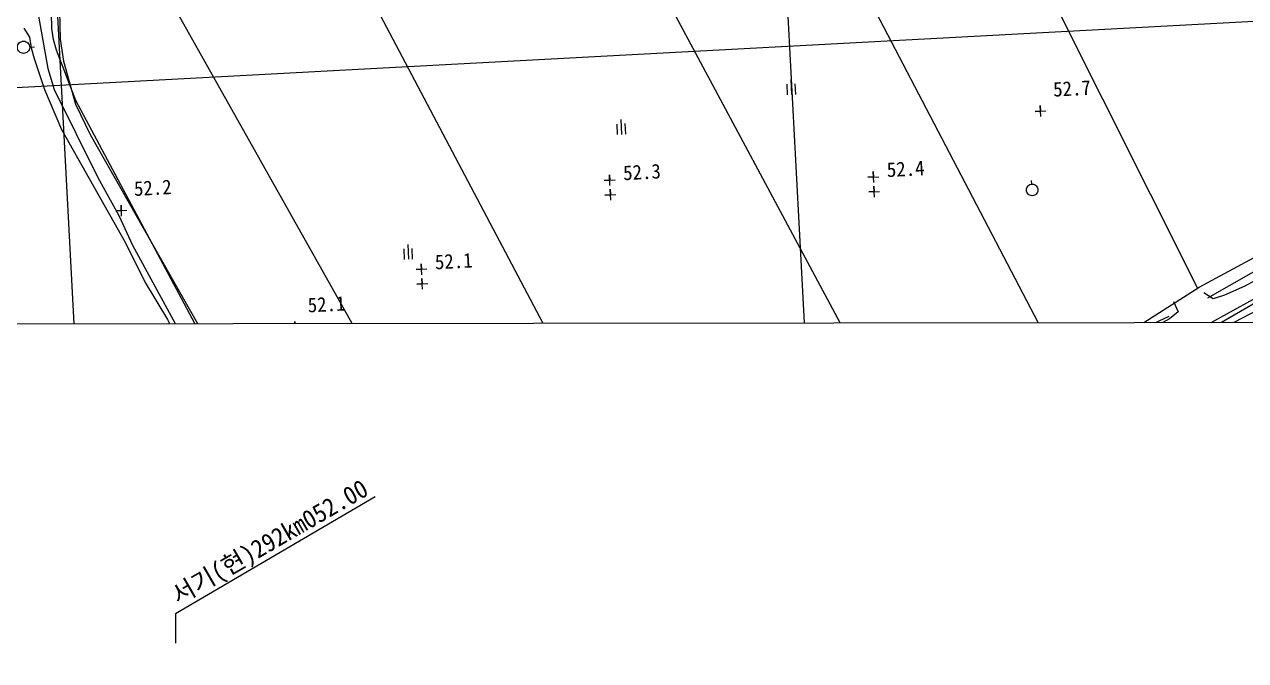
# Model space of a CAD drawing. Header units: millimetres. Extents: x 7782 to 8578, y 1103 to 1810.
# Drawn here: x 8003 to 8170.4, y 1362.5 to 1449.6 of the extents above; entities that cross this region are included whole.
import ezdxf
from ezdxf.enums import TextEntityAlignment as Align
from ezdxf.xclip import XClip

# ---------------------------------------------------------------- set-up
doc = ezdxf.new("R2010")
doc.units = ezdxf.units.MM
doc.header["$LTSCALE"] = 10
doc.header["$MEASUREMENT"] = 0
doc.header["$XCLIPFRAME"] = 2
doc.layers.add('TX-PAPR', color=2, linetype='Continuous', plot=False)
for name, color, linetype in [('TZ-BASE', 253, 'Continuous'), ('TZ-LEAL', 1, 'Continuous'), ('TZ-LEAT', 3, 'Continuous')]:
    doc.layers.add(name, color=color, linetype=linetype)
doc.styles.add('GUL', font='GulimChe.ttf')
doc.styles.add('굴림체', font='GulimChe.ttf')

# ---------------------------------------------------------------- blocks, each defined once
blk = doc.blocks.new('JD-FHF5FSSG3AFD3')
at = {"layer": 'TZ-BASE'}
for p, q in [((131.57, 138.72), (150.23, -211.13)), ((231.72, 138.74), (250.37, -211.12)), ((256.6, -90.7, -19.22), (199.01, 16.66, -19.22)), ((164.92, 5.39, -19.42), (225.2, -108.69, -19.42)), ((205.95, -118.87, -19.47), (145.49, -11.49, -19.47)), ((700.03, -12.39), (30.65, -48.08)), ((140.69, -16.8, -19.11), (141.09, -35.85, -19.11)), ((246.89, -20.6, -19.22), (278.21, -80.5, -19.22)), ((139.95, -34.42, -20.11), (139.71, -23.93, -20.11)), ((137.59, -29.64, -19.11), (139.39, -39.89, -19.11)), ((297.05, -70.02, -19.02), (277.54, -31.16, -19.02)), ((136.12, -34.35, -19.11), (136.89, -35.6, -19.11)), ((140.19, -35.89, -20.11), (139.95, -34.42, -20.11)), ((136.89, -35.6, -19.11), (137.14, -37.06, -19.11)), ((140.58, -37.35, -20.11), (140.19, -35.89, -20.11)), ((141.09, -35.85, -19.11), (141.57, -38.86, -19.11)), ((136.91, -36.94, -19.41), (137.59, -36.92, -19.41)), ((137.14, -37.06, -19.11), (137.53, -38.52, -19.11)), ((143.25, -44.28, -20.11), (140.58, -37.35, -20.11)), ((137.53, -38.52, -19.11), (138.94, -42.75, -19.11)), ((139.39, -39.89, -19.11), (140.26, -42.75, -19.11)), ((141.57, -38.86, -19.11), (143.19, -44.76, -19.11)), ((241.26, -41.43, -19.07), (241.37, -43.44, -19.07)), ((138.94, -42.75, -19.11), (141.27, -48.22, -19.11)), ((140.26, -42.75, -19.11), (146.24, -54.83, -19.11)), ((240.7, -42.03, -19.07), (240.78, -43.47, -19.07)), ((241.93, -43.43, -19.07), (241.85, -41.96, -19.07)), ((143.19, -44.76, -19.11), (145.19, -48.9, -19.11)), ((168.41, -91.36, -20.11), (143.25, -44.28, -20.11)), ((275.53, -46.47, -19.45), (275.45, -44.97, -19.45)), ((275.45, -44.97, -19.45), (275.49, -45.72, -19.45)), ((274.74, -45.76, -19.45), (276.24, -45.68, -19.45)), ((275.49, -45.72, -19.45), (274.74, -45.76, -19.45)), ((141.27, -48.22, -19.11), (150.06, -63.78, -19.11)), ((217.39, -47.49, -19.07), (217.47, -48.93, -19.07)), ((217.95, -46.89, -19.07), (218.06, -48.9, -19.07)), ((218.62, -48.89, -19.07), (218.54, -47.43, -19.07)), ((145.19, -48.9, -19.11), (185.86, -120.38, -19.11)), ((146.24, -54.83, -19.11), (149.16, -60.03, -19.11)), ((215.68, -55.22, -19.78), (217.17, -55.14, -19.78)), ((216.43, -55.18, -19.78), (215.68, -55.22, -19.78)), ((216.47, -55.93, -19.78), (216.39, -54.43, -19.78)), ((216.39, -54.43, -19.78), (216.43, -55.18, -19.78)), ((251.83, -54.79, -19.68), (253.33, -54.71, -19.68)), ((252.58, -54.75, -19.68), (251.83, -54.79, -19.68)), ((252.62, -55.5, -19.68), (252.54, -54, -19.68)), ((252.54, -54, -19.68), (252.58, -54.75, -19.68)), ((274.31, -55.75, -19.07), (274.26, -55.23, -19.07)), ((216.57, -57.92, -19.78), (216.49, -56.43, -19.78)), ((216.49, -56.43, -19.78), (216.53, -57.18, -19.78)), ((251.94, -56.79, -19.68), (253.43, -56.71, -19.68)), ((252.68, -56.75, -19.68), (251.94, -56.79, -19.68)), ((252.72, -57.49, -19.68), (252.64, -56, -19.68)), ((252.64, -56, -19.68), (252.68, -56.75, -19.68)), ((149.52, -60.09, -19.88), (149.44, -58.59, -19.88)), ((149.44, -58.59, -19.88), (149.48, -59.34, -19.88)), ((215.78, -57.22, -19.78), (217.28, -57.14, -19.78)), ((216.53, -57.18, -19.78), (215.78, -57.22, -19.78)), ((148.73, -59.38, -19.88), (150.23, -59.3, -19.88)), ((149.48, -59.34, -19.88), (148.73, -59.38, -19.88)), ((149.16, -60.03, -19.11), (151, -64.1, -19.11)), ((329.9, -60.1, -18.92), (284.26, -83.94, -18.92)), ((150.06, -63.78, -19.11), (152.74, -69.19, -19.11)), ((151, -64.1, -19.11), (166.22, -91.97, -19.11)), ((188.19, -64.59, -19.07), (188.26, -66.04, -19.07)), ((188.74, -64, -19.07), (188.85, -66.01, -19.07)), ((189.41, -66, -19.07), (189.34, -64.53, -19.07)), ((298.42, -71.31, -19.11), (311.58, -63.8, -19.11)), ((190.67, -68.13, -20.03), (190.59, -66.64, -20.03)), ((190.59, -66.64, -20.03), (190.63, -67.38, -20.03)), ((297.25, -69.82, -19.11), (305.38, -65.47, -19.11)), ((308.87, -66.78, -21.11), (303.48, -69.69, -21.11)), ((189.88, -67.42, -20.03), (191.38, -67.34, -20.03)), ((190.63, -67.38, -20.03), (189.88, -67.42, -20.03)), ((190.77, -70.13, -20.03), (190.69, -68.63, -20.03)), ((190.69, -68.63, -20.03), (190.73, -69.38, -20.03)), ((292.64, -78.13, -20.11), (309.94, -68.57, -20.11)), ((152.74, -69.19, -19.11), (155.79, -74.25, -19.11)), ((189.99, -69.42, -20.03), (191.48, -69.34, -20.03)), ((190.73, -69.38, -20.03), (189.99, -69.42, -20.03)), ((285.95, -77.06, -19.11), (297.25, -69.82, -19.11)), ((303.48, -69.69, -21.11), (300.69, -70.93, -21.11)), ((293.73, -71.8, -19.11), (294.35, -73.2, -19.11)), ((299.14, -71.44, -21.11), (297.88, -70.6, -21.11)), ((300.69, -70.93, -21.11), (299.14, -71.44, -21.11)), ((294.35, -73.2, -19.11), (293.15, -74.16, -19.11)), ((304.65, -72.15, -19.11), (298.12, -75.93, -19.11)), ((155.79, -74.25, -19.11), (182.81, -124.36, -19.11)), ((173.34, -76.03, -20.03), (173.26, -74.53, -20.03)), ((173.26, -74.53, -20.03), (173.3, -75.28, -20.03)), ((274.38, -83.95, -19.11), (291.74, -74.44, -19.11)), ((291.74, -74.44, -19.11), (293.13, -73.82, -19.11)), ((293.15, -74.16, -19.11), (291.86, -74.93, -19.11))]:
    blk.add_line(p, q, dxfattribs=at)
for centre, radius in [((136.08, -36.98, -19.41), 0.837), ((274.35, -56.52, -19.07), 0.791)]:
    blk.add_circle(centre, radius, dxfattribs=at)
at = {"layer": 'TZ-BASE', "style": 'GUL'}
for s, p in [('52.7', (277.27, -43.74, -14.01)), ('52.3', (218.32, -55.19, -14.01)), ('52.4', (254.47, -54.76, -14.01)), ('52.2', (151.26, -57.35, -22.59)), ('52.1', (192.52, -67.4, -14.01)), ('52.1', (175.08, -73.3, -14.01))]:
    blk.add_text(s, height=2, rotation=3.0521, dxfattribs=at).set_placement(p)

msp = doc.modelspace()

# ---------------------------------------------------------------- linework, layer by layer
at = {"layer": 'TX-PAPR'}
msp.add_lwpolyline([(7866.85, 1408.45), (8566.85, 1409.21), (8566.69, 1559.21), (7866.69, 1558.45)], close=True, dxfattribs=at)
at = {"layer": 'TZ-LEAL'}
msp.add_lwpolyline([(8051.07, 1384.9), (8023.68, 1368.87), (8023.68, 1364.87)], dxfattribs=at)

# ---------------------------------------------------------------- block references
at = {"layer": 'TZ-BASE', "linetype": 'Continuous'}
ref = msp.add_blockref('JD-FHF5FSSG3AFD3', (7866.77, 1483.45), dxfattribs=at)
XClip(ref).set_block_clipping_path([(0.0821603095, -74.9999550004), (700.0817466289, -74.2388851682), (699.9174259504, 75.7610248326), (-0.0821603095, 74.9999550004)])

# ---------------------------------------------------------------- texts
at = {"layer": 'TZ-LEAT', "style": '굴림체'}
msp.add_text('서기(현)292km052.00', height=2.5, rotation=30, dxfattribs=at).set_placement((8037.18, 1377.66), align=Align.CENTER)

doc.saveas('drawing.dxf')
